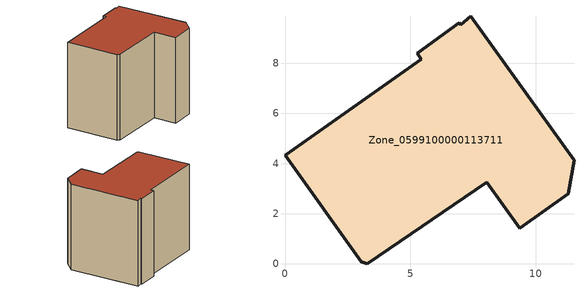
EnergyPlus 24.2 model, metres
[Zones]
Zone_0599100000113711
 floor ground (C_G): 3.05,0.08 0,4.33 5.44,8.17 5.27,8.41 6.96,9.61 7.02,9.54 7.42,9.88 11.53,4.13 11.3,2.8 9.36,1.41 8.05,3.25 3.29,0 z0
 wall outside (C_F): 0,4.33 3.05,0.08 3.29,0 8.05,3.25 9.36,1.41 11.3,2.8 11.53,4.13 7.42,9.88 7.02,9.54 6.96,9.61 5.27,8.41 5.44,8.17 0,4.33 z0:8.43
 roof outside (C_R): 11.53,4.13 7.42,9.88 7.02,9.54 6.96,9.61 5.27,8.41 5.44,8.17 0,4.33 3.05,0.08 3.29,0 8.05,3.25 9.36,1.41 11.3,2.8 z8.43
[BUILDING]
Pand.0599100000113711: North Axis=0; Terrain=City; Loads Convergence Tolerance Value=0.04; Temperature Convergence Tolerance Value=0.4; Solar Distribution=FullExterior; Maximum Number of Warmup Days=25; Minimum Number of Warmup Days=1
[Site:Location]
Rotterdam.The.Hague.AP_ZH_NLD Design_Conditions: Latitude=51.96; Longitude=4.45; Time Zone=1; Elevation=-4.5
[SITE:GROUNDTEMPERATURE:BUILDINGSURFACE]
18, 18, 18, 18, 18, 18, 18, 18, 18, 18, 18, 18
[MATERIAL] Thermal Absorptance=0.9; Solar Absorptance=0.7; Visible Absorptance=0.7
Name | Roughness | Thickness | Conductivity | Density | Specific Heat
G.TC.1975-1991 | MediumSmooth | 0.15 | 0.288461 | 540 | 1210
F.TC.1975-1991 | Rough | 0.3 | 0.230769 | 1920 | 840
R.TC.1975-1991 | MediumRough | 0.2 | 0.153846 | 1500 | 1000
[CONSTRUCTION]
C_G: G.TC.1975-1991
C_F: F.TC.1975-1991
C_R: R.TC.1975-1991
[ZONE]
Zone_0599100000113711: Type=1; Multiplier=1; Ceiling Height=Autocalculate; Volume=Autocalculate; Floor Area=autocalculate; Part of Total Floor Area=Yes
[ZONEINFILTRATION:DESIGNFLOWRATE]
Infil_Zone_0599100000113711: Zone or ZoneList or Space or SpaceList=Zone_0599100000113711; Schedule=AlwaysOn; Design Flow Rate Calculation Method=Flow/Area; Flow Rate per Floor Area=0.003; Constant Term Coefficient=1; Temperature Term Coefficient=0; Velocity Term Coefficient=0; Velocity Squared Term Coefficient=0
[HVACTEMPLATE:ZONE:IDEALLOADSAIRSYSTEM]
Zone_0599100000113711: Maximum Heating Supply Air Temperature=50; Minimum Cooling Supply Air Temperature=13; Maximum Heating Supply Air Humidity Ratio=0.0156; Minimum Cooling Supply Air Humidity Ratio=0.0077; Heating Limit=NoLimit; Cooling Limit=NoLimit; Dehumidification Control Type=ConstantSensibleHeatRatio; Cooling Sensible Heat Ratio=0.7; Dehumidification Setpoint=60; Humidification Control Type=None; Humidification Setpoint=30; Outdoor Air Method=None; Outdoor Air Flow Rate per Person=0.00944; Outdoor Air Flow Rate per Zone Floor Area=0; Outdoor Air Flow Rate per Zone=0; Demand Controlled Ventilation Type=None; Outdoor Air Economizer Type=NoEconomizer; Heat Recovery Type=None; Sensible Heat Recovery Effectiveness=0.7; Latent Heat Recovery Effectiveness=0.65
[ZONECONTROL:THERMOSTAT]
ThermostatControl_Zone_0599100000113711: Zone or ZoneList=Zone_0599100000113711; Control Type Schedule=DualSetpointControlType; Control 1=Thermostat_Zone_0599100000113711; Temperature Difference Between Cutout And Setpoint=0
[THERMOSTATSETPOINT:DUALSETPOINT]
Thermostat_Zone_0599100000113711: Heating Setpoint Temperature Schedule=HeatingSetpoint_Zone_0599100000113711; Cooling Setpoint Temperature Schedule=CoolingSetpoint_Zone_0599100000113711
[SCHEDULE:COMPACT]
HeatingSetpoint_Zone_0599100000113711: Through: 12/31, For: AllDays, Until: 24:00, 21
CoolingSetpoint_Zone_0599100000113711: Through: 12/31, For: AllDays, Until: 24:00, 24
DualSetpointControlType: Through: 12/31, For: AllDays, Until: 24:00, 4
AlwaysOn: Through: 12/31, For: AllDays, Until: 24:00, 1
